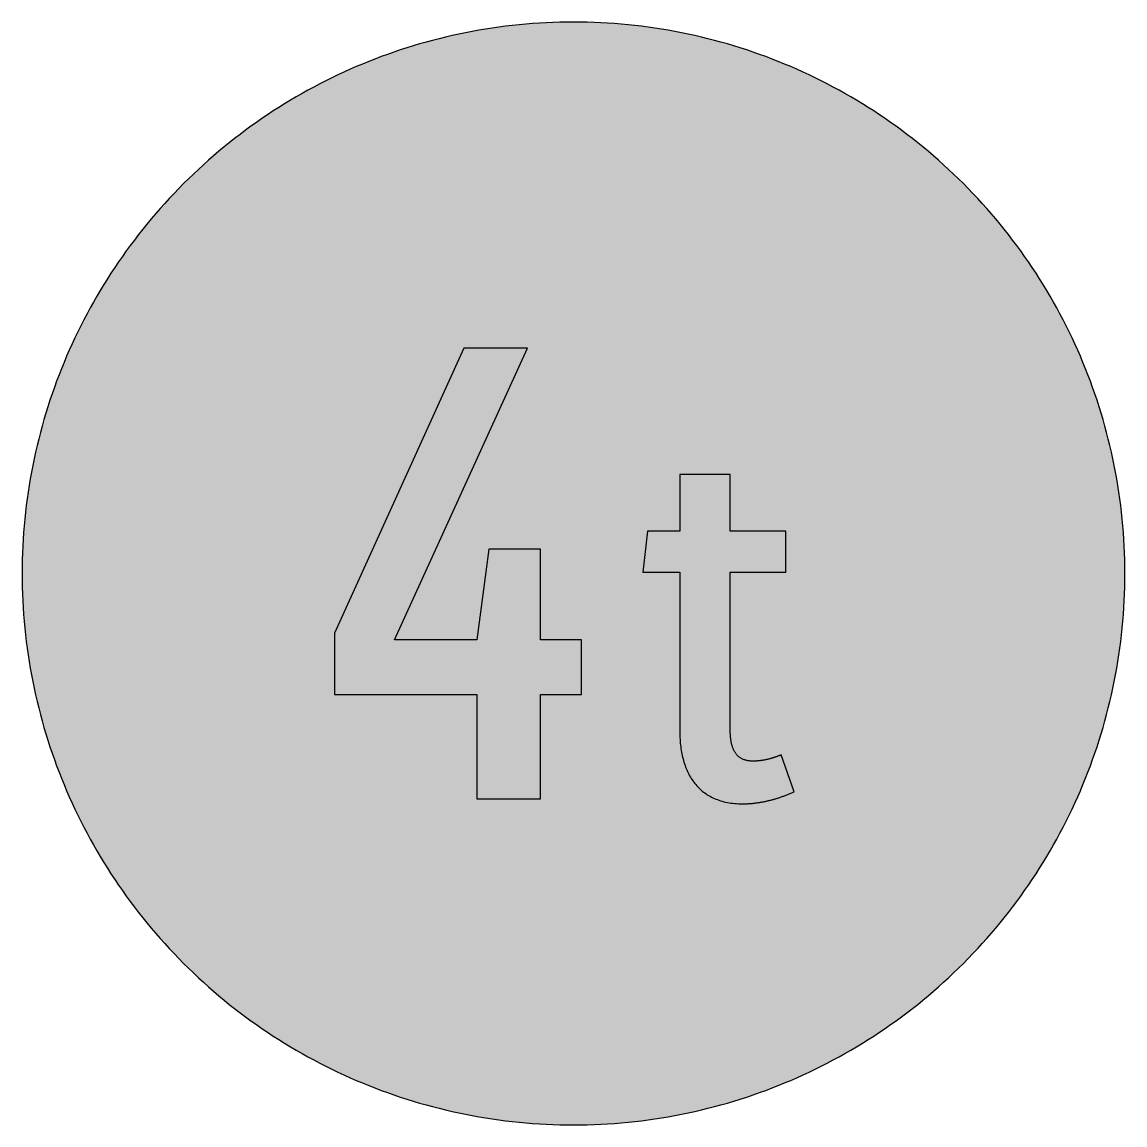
# Model space of a CAD drawing. Header units: millimetres. Extents: x 0 to 212, y 0 to 212.
import ezdxf

# ---------------------------------------------------------------- set-up
doc = ezdxf.new("R2010")
doc.units = ezdxf.units.MM

msp = doc.modelspace()

# ---------------------------------------------------------------- hatches: boundary and pattern name
for color, points in [(254, [(211.7189, 105.8869), (211.709, 107.2007), (211.6861, 108.5139), (211.6455, 109.8245), (211.5871, 111.1326), (211.5134, 112.4407), (211.4245, 113.7437), (211.3204, 115.0468), (211.201, 116.3447), (211.0638, 117.6426), (210.9114, 118.9355), (210.7413, 120.2258), (210.5584, 121.5136), (210.3577, 122.7988), (210.1418, 124.079), (209.9107, 125.3566), (209.6643, 126.6292), (209.4027, 127.8992), (209.1258, 129.1641), (208.8337, 130.4239), (208.5264, 131.6812), (208.2038, 132.936), (207.866, 134.1831), (207.5104, 135.4277), (207.1421, 136.6647), (206.7611, 137.8991), (206.3623, 139.1285), (205.9483, 140.3502), (205.5216, 141.5694), (205.0771, 142.781), (204.6199, 143.9901), (204.1474, 145.1915), (203.6623, 146.3853), (203.1619, 147.574), (202.6463, 148.7576), (202.1154, 149.9362), (201.5693, 151.1046), (201.0105, 152.2705), (200.439, 153.4262), (199.8523, 154.5768), (199.2503, 155.7198), (198.6356, 156.8577), (198.0057, 157.9855), (197.3605, 159.1081), (196.7052, 160.2232), (196.0321, 161.3281), (195.3489, 162.4279), (194.6504, 163.5176), (193.9366, 164.6022), (193.2102, 165.6766), (192.471, 166.7434), (191.7167, 167.8), (190.9521, 168.849), (190.1698, 169.8904), (189.3773, 170.9217), (188.5696, 171.9428), (187.7517, 172.9562), (186.9161, 173.9621), (186.0702, 174.9552), (185.2117, 175.9407), (184.338, 176.9161), (183.454, 177.8838), (182.5549, 178.8389), (181.643, 179.7837), (180.721, 180.7185), (179.7837, 181.643), (178.8389, 182.5549), (177.8838, 183.454), (176.9161, 184.338), (175.9407, 185.2117), (174.9552, 186.0702), (173.9621, 186.9161), (172.9562, 187.7492), (171.9428, 188.5696), (170.9217, 189.3773), (169.8904, 190.1698), (168.849, 190.9496), (167.8, 191.7167), (166.7408, 192.471), (165.6766, 193.2102), (164.6022, 193.9366), (163.5176, 194.6504), (162.4279, 195.3489), (161.3281, 196.0321), (160.2232, 196.7052), (159.1081, 197.3631), (157.9855, 198.0057), (156.8577, 198.6356), (155.7198, 199.2503), (154.5768, 199.8523), (153.4262, 200.439), (152.2705, 201.0131), (151.1046, 201.5719), (149.9362, 202.1154), (148.7576, 202.6463), (147.574, 203.1619), (146.3853, 203.6623), (145.1889, 204.15), (143.9875, 204.6199), (142.781, 205.0796), (141.5694, 205.5216), (140.3502, 205.9483), (139.1285, 206.3623), (137.8991, 206.7611), (136.6647, 207.1446), (135.4252, 207.5129), (134.1831, 207.866), (132.9334, 208.2038), (131.6812, 208.5264), (130.4239, 208.8337), (129.1641, 209.1284), (127.8966, 209.4052), (126.6292, 209.6668), (125.3541, 209.9132), (124.0765, 210.1444), (122.7963, 210.3603), (121.5136, 210.5584), (120.2258, 210.7438), (118.9355, 210.9114), (117.6401, 211.0638), (116.3447, 211.201), (115.0468, 211.3229), (113.7437, 211.4271), (112.4382, 211.516), (111.1326, 211.5896), (109.8245, 211.6455), (108.5113, 211.6861), (107.1982, 211.7115), (105.885, 211.7192), (104.5693, 211.7115), (103.2561, 211.6861), (101.9454, 211.6455), (100.6373, 211.5896), (99.3292, 211.516), (98.0262, 211.4271), (96.7232, 211.3229), (95.4253, 211.201), (94.1273, 211.0638), (92.8345, 210.9114), (91.5441, 210.7438), (90.2564, 210.5584), (88.9711, 210.3603), (87.691, 210.1444), (86.4133, 209.9132), (85.1408, 209.6668), (83.8708, 209.4052), (82.6059, 209.1284), (81.346, 208.8337), (80.0887, 208.5264), (78.834, 208.2038), (77.5868, 207.866), (76.3422, 207.5129), (75.1053, 207.1446), (73.8708, 206.7611), (72.6415, 206.3623), (71.4197, 205.9483), (70.2005, 205.5216), (68.9889, 205.0796), (67.7799, 204.6199), (66.5785, 204.15), (65.3847, 203.6623), (64.196, 203.1619), (63.0123, 202.6463), (61.8338, 202.1154), (60.6628, 201.5719), (59.4995, 201.0131), (58.3438, 200.439), (57.1932, 199.8523), (56.0502, 199.2503), (54.9123, 198.6356), (53.7845, 198.0057), (52.6618, 197.3631), (51.5468, 196.7052), (50.4419, 196.0321), (49.342, 195.3489), (48.2524, 194.6504), (47.1678, 193.9366), (46.0934, 193.2102), (45.0266, 192.471), (43.9699, 191.7167), (42.9209, 190.9496), (41.8795, 190.1698), (40.8483, 189.3773), (39.8272, 188.5696), (38.8137, 187.7492), (37.8079, 186.9161), (36.8148, 186.0702), (35.8292, 185.2117), (34.8539, 184.338), (33.8861, 183.454), (32.9311, 182.5549), (31.9862, 181.643), (31.049, 180.7185), (30.1269, 179.7837), (29.2151, 178.8389), (28.3159, 177.8838), (27.432, 176.9161), (26.5582, 175.9407), (25.6997, 174.9552), (24.8539, 173.9621), (24.0208, 172.9562), (23.2004, 171.9428), (22.3926, 170.9217), (21.6002, 169.8904), (20.8204, 168.849), (20.0533, 167.8), (19.2989, 166.7434), (18.5598, 165.6766), (17.8333, 164.6022), (17.1196, 163.5176), (16.4211, 162.4279), (15.7378, 161.3281), (15.0647, 160.2232), (14.4069, 159.1081), (13.7643, 157.9855), (13.1343, 156.8577), (12.5197, 155.7198), (11.9177, 154.5768), (11.3309, 153.4262), (10.7569, 152.2705), (10.1981, 151.1046), (9.6545, 149.9362), (9.1237, 148.7576), (8.6081, 147.574), (8.1077, 146.3853), (7.62, 145.1915), (7.1501, 143.9901), (6.6904, 142.781), (6.2484, 141.5694), (5.8217, 140.3502), (5.4077, 139.1285), (5.0089, 137.8991), (4.6253, 136.6647), (4.257, 135.4277), (3.904, 134.1831), (3.5662, 132.936), (3.2436, 131.6812), (2.9362, 130.4239), (2.6416, 129.1641), (2.3647, 127.8992), (2.1031, 126.6292), (1.8567, 125.3566), (1.6256, 124.079), (1.4097, 122.7988), (1.2116, 121.5136), (1.0262, 120.2258), (0.8585, 118.9355), (0.7061, 117.6426), (0.569, 116.3447), (0.447, 115.0468), (0.3429, 113.7437), (0.254, 112.4407), (0.1803, 111.1326), (0.1245, 109.8245), (0.0838, 108.5139), (0.0584, 107.2007), (0.0508, 105.885), (0.0584, 104.5718), (0.0838, 103.2586), (0.1245, 101.9454), (0.1803, 100.6373), (0.254, 99.3318), (0.3429, 98.0262), (0.447, 96.7232), (0.569, 95.4253), (0.7061, 94.1299), (0.8585, 92.8345), (1.0262, 91.5441), (1.2116, 90.2564), (1.4097, 88.9737), (1.6256, 87.6935), (1.8567, 86.4159), (2.1031, 85.1408), (2.3647, 83.8733), (2.6416, 82.6059), (2.9362, 81.346), (3.2436, 80.0887), (3.5662, 78.8365), (3.904, 77.5868), (4.257, 76.3448), (4.6253, 75.1053), (5.0089, 73.8708), (5.4077, 72.6415), (5.8217, 71.4197), (6.2484, 70.2005), (6.6904, 68.9889), (7.1501, 67.7824), (7.62, 66.581), (8.1077, 65.3847), (8.6081, 64.196), (9.1237, 63.0123), (9.6545, 61.8338), (10.1981, 60.6654), (10.7569, 59.4995), (11.3309, 58.3438), (11.9177, 57.1932), (12.5197, 56.0502), (13.1343, 54.9123), (13.7643, 53.7845), (14.4069, 52.6618), (15.0647, 51.5468), (15.7378, 50.4419), (16.4211, 49.342), (17.1196, 48.2524), (17.8333, 47.1678), (18.5598, 46.0934), (19.2989, 45.0291), (20.0533, 43.9699), (20.8204, 42.9209), (21.6002, 41.8795), (22.3926, 40.8483), (23.2004, 39.8272), (24.0208, 38.8137), (24.8539, 37.8079), (25.6997, 36.8148), (26.5582, 35.8292), (27.432, 34.8539), (28.3159, 33.8861), (29.2151, 32.9311), (30.1269, 31.9862), (31.049, 31.049), (31.9862, 30.1269), (32.9311, 29.2151), (33.8861, 28.3159), (34.8539, 27.432), (35.8292, 26.5582), (36.8148, 25.6997), (37.8079, 24.8539), (38.8137, 24.0182), (39.8272, 23.2004), (40.8483, 22.3926), (41.8795, 21.6002), (42.9209, 20.8178), (43.9699, 20.0533), (45.0266, 19.2989), (46.0934, 18.5598), (47.1678, 17.8333), (48.2524, 17.1196), (49.342, 16.4211), (50.4419, 15.7378), (51.5468, 15.0647), (52.6618, 14.4094), (53.7845, 13.7643), (54.9123, 13.1343), (56.0502, 12.5197), (57.1932, 11.9177), (58.3438, 11.3309), (59.4995, 10.7594), (60.6628, 10.2006), (61.8338, 9.6545), (63.0123, 9.1237), (64.196, 8.6081), (65.3847, 8.1077), (66.5785, 7.6225), (67.7799, 7.1501), (68.9889, 6.6929), (70.2005, 6.2484), (71.4197, 5.8217), (72.6415, 5.4077), (73.8708, 5.0089), (75.1053, 4.6279), (76.3422, 4.2596), (77.5868, 3.904), (78.834, 3.5662), (80.0887, 3.2436), (81.346, 2.9362), (82.6059, 2.6441), (83.8708, 2.3673), (85.1408, 2.1057), (86.4133, 1.8593), (87.691, 1.6281), (88.9711, 1.4122), (90.2564, 1.2116), (91.5441, 1.0287), (92.8345, 0.8585), (94.1273, 0.7061), (95.4253, 0.569), (96.7232, 0.4496), (98.0262, 0.3454), (99.3292, 0.2565), (100.6373, 0.1829), (101.9454, 0.1245), (103.2561, 0.0838), (104.5693, 0.061), (105.885, 0.0533), (107.1982, 0.061), (108.5113, 0.0838), (109.8245, 0.1245), (111.1326, 0.1829), (112.4382, 0.2565), (113.7437, 0.3454), (115.0468, 0.4496), (116.3447, 0.569), (117.6401, 0.7061), (118.9355, 0.8585), (120.2258, 1.0287), (121.5136, 1.2116), (122.7963, 1.4122), (124.0765, 1.6281), (125.3541, 1.8593), (126.6292, 2.1057), (127.8966, 2.3673), (129.1641, 2.6441), (130.4239, 2.9362), (131.6812, 3.2436), (132.9334, 3.5662), (134.1831, 3.904), (135.4252, 4.2596), (136.6647, 4.6279), (137.8991, 5.0089), (139.1285, 5.4077), (140.3502, 5.8217), (141.5694, 6.2484), (142.781, 6.6929), (143.9875, 7.1501), (145.1889, 7.6225), (146.3853, 8.1077), (147.574, 8.6081), (148.7576, 9.1237), (149.9362, 9.6545), (151.1046, 10.2006), (152.2705, 10.7594), (153.4262, 11.3309), (154.5768, 11.9177), (155.7198, 12.5197), (156.8577, 13.1343), (157.9855, 13.7643), (159.1081, 14.4094), (160.2232, 15.0647), (161.3281, 15.7378), (162.4279, 16.4211), (163.5176, 17.1196), (164.6022, 17.8333), (165.6766, 18.5598), (166.7408, 19.2989), (167.8, 20.0533), (168.849, 20.8178), (169.8904, 21.6002), (170.9217, 22.3926), (171.9428, 23.2004), (172.9562, 24.0182), (173.9621, 24.8539), (174.9552, 25.6997), (175.9407, 26.5582), (176.9161, 27.432), (177.8838, 28.3159), (178.8389, 29.2151), (179.7837, 30.1269), (180.721, 31.049), (181.643, 31.9862), (182.5549, 32.9311), (183.454, 33.8861), (184.338, 34.8539), (185.2117, 35.8292), (186.0702, 36.8148), (186.9161, 37.8079), (187.7517, 38.8137), (188.5696, 39.8272), (189.3773, 40.8483), (190.1698, 41.8795), (190.9521, 42.9209), (191.7167, 43.9699), (192.471, 45.0291), (193.2102, 46.0934), (193.9366, 47.1678), (194.6504, 48.2524), (195.3489, 49.342), (196.0321, 50.4419), (196.7052, 51.5468), (197.3605, 52.6618), (198.0057, 53.7845), (198.6356, 54.9123), (199.2503, 56.0502), (199.8523, 57.1932), (200.439, 58.3438), (201.0105, 59.4995), (201.5693, 60.6654), (202.1154, 61.8338), (202.6463, 63.0123), (203.1619, 64.196), (203.6623, 65.3847), (204.1474, 66.581), (204.6199, 67.7824), (205.0771, 68.9889), (205.5216, 70.2005), (205.9483, 71.4197), (206.3623, 72.6415), (206.7611, 73.8708), (207.1421, 75.1053), (207.5104, 76.3448), (207.866, 77.5868), (208.2038, 78.8365), (208.5264, 80.0887), (208.8337, 81.346), (209.1258, 82.6059), (209.4027, 83.8733), (209.6643, 85.1408), (209.9107, 86.4159), (210.1418, 87.6935), (210.3577, 88.9737), (210.5584, 90.2564), (210.7413, 91.5441), (210.9114, 92.8345), (211.0638, 94.1299), (211.201, 95.4253), (211.3204, 96.7232), (211.4245, 98.0262), (211.5134, 99.3318), (211.5871, 100.6373), (211.6455, 101.9454), (211.6861, 103.2586), (211.709, 104.5718), (211.7166, 105.885)]), (59, [(107.4388, 82.6738), (107.4388, 93.169), (99.5355, 93.169), (99.5355, 110.5775), (89.6578, 110.5775), (87.3125, 93.169), (71.5077, 93.169), (97.0661, 149.1022), (84.8431, 149.1022), (60.0244, 94.4037), (60.0244, 82.6738), (87.3125, 82.6738), (87.3125, 62.6717), (99.5355, 62.6717), (99.5355, 82.6738)]), (59, [(126.2916, 75.5121), (126.2939, 75.1383), (126.3015, 74.7674), (126.3142, 74.3991), (126.3345, 74.0359), (126.3574, 73.6778), (126.3879, 73.3196), (126.4234, 72.9691), (126.4641, 72.6186), (126.5098, 72.2757), (126.5631, 71.9328), (126.619, 71.5975), (126.6825, 71.2648), (126.7511, 70.9346), (126.8273, 70.6095), (126.906, 70.2894), (126.9924, 69.9745), (127.0838, 69.6646), (127.1829, 69.3572), (127.2845, 69.055), (127.3937, 68.7578), (127.508, 68.4657), (127.6299, 68.1787), (127.7569, 67.8967), (127.889, 67.6199), (128.0287, 67.3481), (128.1735, 67.0814), (128.3233, 66.8198), (128.4808, 66.5632), (128.6434, 66.3143), (128.811, 66.0679), (128.9863, 65.8292), (129.1666, 65.5955), (129.3546, 65.3694), (129.5476, 65.1485), (129.7457, 64.9326), (129.9515, 64.7217), (130.1648, 64.5185), (130.3833, 64.323), (130.6068, 64.1325), (130.8379, 63.947), (131.0742, 63.7718), (131.318, 63.5991), (131.5695, 63.4365), (131.826, 63.279), (132.0876, 63.1266), (132.3569, 62.9844), (132.6337, 62.8472), (132.9157, 62.7177), (133.2052, 62.5958), (133.4999, 62.4815), (133.8021, 62.3722), (134.1095, 62.2732), (134.427, 62.1792), (134.747, 62.0954), (135.0772, 62.0166), (135.4125, 61.9481), (135.7528, 61.8871), (136.1034, 61.8338), (136.459, 61.788), (136.8222, 61.7499), (137.1905, 61.7195), (137.5664, 61.6991), (137.9499, 61.6864), (138.3411, 61.6814), (138.496, 61.6839), (138.6535, 61.6839), (138.811, 61.689), (138.9685, 61.6915), (139.126, 61.6991), (139.2834, 61.7042), (139.4384, 61.7144), (139.5959, 61.722), (139.7508, 61.7347), (139.9083, 61.7449), (140.0632, 61.7601), (140.2207, 61.7728), (140.3756, 61.788), (140.5306, 61.8058), (140.6881, 61.8236), (140.843, 61.8439), (140.9979, 61.8642), (141.1529, 61.8846), (141.3078, 61.9074), (141.4628, 61.9303), (141.6177, 61.9557), (141.7726, 61.9811), (141.9276, 62.009), (142.0825, 62.037), (142.2375, 62.0649), (142.3924, 62.0954), (142.5448, 62.1284), (142.6997, 62.1589), (142.8547, 62.1919), (143.0096, 62.2275), (143.162, 62.263), (143.317, 62.2986), (143.4694, 62.3367), (143.6243, 62.3748), (143.7792, 62.4154), (143.9316, 62.4561), (144.0866, 62.4967), (144.239, 62.5399), (144.3914, 62.5831), (144.5463, 62.6288), (144.6987, 62.672), (144.8537, 62.7202), (145.0061, 62.7659), (145.1585, 62.8142), (145.3134, 62.8625), (145.4658, 62.9133), (145.6182, 62.9641), (145.7706, 63.0149), (145.9255, 63.0682), (146.0779, 63.1215), (146.2303, 63.1749), (146.3827, 63.2308), (146.5377, 63.2866), (146.6901, 63.3425), (146.8425, 63.4009), (146.9949, 63.4594), (147.1473, 63.5178), (147.2997, 63.5787), (147.4546, 63.6397), (147.607, 63.7007), (147.7594, 63.7642), (147.9118, 63.8251), (148.0642, 63.8912), (148.2166, 63.9547), (145.7494, 71.0664), (145.6411, 71.0235), (145.5369, 70.9828), (145.4328, 70.9447), (145.3312, 70.9041), (145.2296, 70.8685), (145.1305, 70.8304), (145.0289, 70.7949), (144.9324, 70.7593), (144.8333, 70.7238), (144.7368, 70.6907), (144.6428, 70.6577), (144.5463, 70.6247), (144.4549, 70.5942), (144.3609, 70.5637), (144.2695, 70.5333), (144.178, 70.5053), (144.0866, 70.4774), (143.9977, 70.4494), (143.9088, 70.4215), (143.8199, 70.3961), (143.7335, 70.3707), (143.6472, 70.3478), (143.5608, 70.3224), (143.4744, 70.2996), (143.3906, 70.2767), (143.3043, 70.2564), (143.2204, 70.2335), (143.1392, 70.2132), (143.0553, 70.1954), (142.9741, 70.1751), (142.8928, 70.1573), (142.8115, 70.1396), (142.7302, 70.1218), (142.6489, 70.1065), (142.5702, 70.0913), (142.4889, 70.0761), (142.4102, 70.0608), (142.3314, 70.0456), (142.2527, 70.0329), (142.174, 70.0202), (142.0952, 70.0075), (142.019, 69.9973), (141.9403, 69.9872), (141.8641, 69.977), (141.7853, 69.9668), (141.7091, 69.9567), (141.6304, 69.9491), (141.5542, 69.9414), (141.478, 69.9338), (141.3993, 69.9262), (141.3231, 69.9186), (141.2469, 69.9135), (141.1707, 69.9084), (141.0919, 69.9033), (141.0157, 69.8983), (140.9395, 69.8957), (140.8608, 69.8906), (140.7846, 69.8881), (140.7058, 69.8856), (140.6296, 69.883), (140.5509, 69.883), (140.4722, 69.8805), (140.396, 69.8805), (140.3172, 69.8805), (140.1699, 69.8805), (140.0251, 69.8856), (139.8854, 69.8932), (139.7457, 69.9059), (139.6111, 69.9186), (139.479, 69.9364), (139.3495, 69.9567), (139.2225, 69.9821), (139.098, 70.0075), (138.9761, 70.038), (138.8567, 70.071), (138.7399, 70.1065), (138.6281, 70.1446), (138.5164, 70.1878), (138.4097, 70.231), (138.303, 70.2793), (138.2014, 70.3301), (138.0998, 70.3859), (138.0033, 70.4418), (137.9068, 70.5028), (137.8153, 70.5637), (137.7239, 70.6298), (137.6375, 70.6984), (137.5512, 70.772), (137.4699, 70.8457), (137.3886, 70.9219), (137.3099, 71.0032), (137.2362, 71.087), (137.1625, 71.1733), (137.0914, 71.2622), (137.0228, 71.3537), (136.9568, 71.4477), (136.8933, 71.5467), (136.8323, 71.6458), (136.7739, 71.7499), (136.7155, 71.8541), (136.6622, 71.9633), (136.6088, 72.075), (136.5606, 72.1893), (136.5123, 72.3062), (136.4666, 72.4256), (136.4209, 72.5475), (136.3802, 72.6745), (136.3421, 72.8015), (136.304, 72.931), (136.2685, 73.0656), (136.2354, 73.2003), (136.205, 73.34), (136.1745, 73.4797), (136.1491, 73.6244), (136.1237, 73.7692), (136.1008, 73.9191), (136.078, 74.0715), (136.0602, 74.2239), (136.0424, 74.3814), (136.0272, 74.5414), (136.0145, 74.7039), (136.0018, 74.8665), (135.9916, 75.0341), (135.984, 75.2043), (135.9789, 75.3745), (135.9738, 75.5498), (135.9713, 75.7276), (135.9687, 75.9054), (135.9711, 106.1335), (146.6398, 106.1335), (146.6398, 114.0351), (135.9711, 114.0351), (135.9711, 124.901), (126.2916, 124.901), (126.2916, 114.0351), (120.0686, 114.0351), (119.1796, 106.1335), (126.2916, 106.1335)])]:
    msp.add_hatch(color=color).paths.add_polyline_path(points)

# ---------------------------------------------------------------- linework, layer by layer
at = {"color": 254}
msp.add_lwpolyline([(211.7189, 105.8869), (211.709, 107.2007), (211.6861, 108.5139), (211.6455, 109.8245), (211.5871, 111.1326), (211.5134, 112.4407), (211.4245, 113.7437), (211.3204, 115.0468), (211.201, 116.3447), (211.0638, 117.6426), (210.9114, 118.9355), (210.7413, 120.2258), (210.5584, 121.5136), (210.3577, 122.7988), (210.1418, 124.079), (209.9107, 125.3566), (209.6643, 126.6292), (209.4027, 127.8992), (209.1258, 129.1641), (208.8337, 130.4239), (208.5264, 131.6812), (208.2038, 132.936), (207.866, 134.1831), (207.5104, 135.4277), (207.1421, 136.6647), (206.7611, 137.8991), (206.3623, 139.1285), (205.9483, 140.3502), (205.5216, 141.5694), (205.0771, 142.781), (204.6199, 143.9901), (204.1474, 145.1915), (203.6623, 146.3853), (203.1619, 147.574), (202.6463, 148.7576), (202.1154, 149.9362), (201.5693, 151.1046), (201.0105, 152.2705), (200.439, 153.4262), (199.8523, 154.5768), (199.2503, 155.7198), (198.6356, 156.8577), (198.0057, 157.9855), (197.3605, 159.1081), (196.7052, 160.2232), (196.0321, 161.3281), (195.3489, 162.4279), (194.6504, 163.5176), (193.9366, 164.6022), (193.2102, 165.6766), (192.471, 166.7434), (191.7167, 167.8), (190.9521, 168.849), (190.1698, 169.8904), (189.3773, 170.9217), (188.5696, 171.9428), (187.7517, 172.9562), (186.9161, 173.9621), (186.0702, 174.9552), (185.2117, 175.9407), (184.338, 176.9161), (183.454, 177.8838), (182.5549, 178.8389), (181.643, 179.7837), (180.721, 180.7185), (179.7837, 181.643), (178.8389, 182.5549), (177.8838, 183.454), (176.9161, 184.338), (175.9407, 185.2117), (174.9552, 186.0702), (173.9621, 186.9161), (172.9562, 187.7492), (171.9428, 188.5696), (170.9217, 189.3773), (169.8904, 190.1698), (168.849, 190.9496), (167.8, 191.7167), (166.7408, 192.471), (165.6766, 193.2102), (164.6022, 193.9366), (163.5176, 194.6504), (162.4279, 195.3489), (161.3281, 196.0321), (160.2232, 196.7052), (159.1081, 197.3631), (157.9855, 198.0057), (156.8577, 198.6356), (155.7198, 199.2503), (154.5768, 199.8523), (153.4262, 200.439), (152.2705, 201.0131), (151.1046, 201.5719), (149.9362, 202.1154), (148.7576, 202.6463), (147.574, 203.1619), (146.3853, 203.6623), (145.1889, 204.15), (143.9875, 204.6199), (142.781, 205.0796), (141.5694, 205.5216), (140.3502, 205.9483), (139.1285, 206.3623), (137.8991, 206.7611), (136.6647, 207.1446), (135.4252, 207.5129), (134.1831, 207.866), (132.9334, 208.2038), (131.6812, 208.5264), (130.4239, 208.8337), (129.1641, 209.1284), (127.8966, 209.4052), (126.6292, 209.6668), (125.3541, 209.9132), (124.0765, 210.1444), (122.7963, 210.3603), (121.5136, 210.5584), (120.2258, 210.7438), (118.9355, 210.9114), (117.6401, 211.0638), (116.3447, 211.201), (115.0468, 211.3229), (113.7437, 211.4271), (112.4382, 211.516), (111.1326, 211.5896), (109.8245, 211.6455), (108.5113, 211.6861), (107.1982, 211.7115), (105.885, 211.7192), (104.5693, 211.7115), (103.2561, 211.6861), (101.9454, 211.6455), (100.6373, 211.5896), (99.3292, 211.516), (98.0262, 211.4271), (96.7232, 211.3229), (95.4253, 211.201), (94.1273, 211.0638), (92.8345, 210.9114), (91.5441, 210.7438), (90.2564, 210.5584), (88.9711, 210.3603), (87.691, 210.1444), (86.4133, 209.9132), (85.1408, 209.6668), (83.8708, 209.4052), (82.6059, 209.1284), (81.346, 208.8337), (80.0887, 208.5264), (78.834, 208.2038), (77.5868, 207.866), (76.3422, 207.5129), (75.1053, 207.1446), (73.8708, 206.7611), (72.6415, 206.3623), (71.4197, 205.9483), (70.2005, 205.5216), (68.9889, 205.0796), (67.7799, 204.6199), (66.5785, 204.15), (65.3847, 203.6623), (64.196, 203.1619), (63.0123, 202.6463), (61.8338, 202.1154), (60.6628, 201.5719), (59.4995, 201.0131), (58.3438, 200.439), (57.1932, 199.8523), (56.0502, 199.2503), (54.9123, 198.6356), (53.7845, 198.0057), (52.6618, 197.3631), (51.5468, 196.7052), (50.4419, 196.0321), (49.342, 195.3489), (48.2524, 194.6504), (47.1678, 193.9366), (46.0934, 193.2102), (45.0266, 192.471), (43.9699, 191.7167), (42.9209, 190.9496), (41.8795, 190.1698), (40.8483, 189.3773), (39.8272, 188.5696), (38.8137, 187.7492), (37.8079, 186.9161), (36.8148, 186.0702), (35.8292, 185.2117), (34.8539, 184.338), (33.8861, 183.454), (32.9311, 182.5549), (31.9862, 181.643), (31.049, 180.7185), (30.1269, 179.7837), (29.2151, 178.8389), (28.3159, 177.8838), (27.432, 176.9161), (26.5582, 175.9407), (25.6997, 174.9552), (24.8539, 173.9621), (24.0208, 172.9562), (23.2004, 171.9428), (22.3926, 170.9217), (21.6002, 169.8904), (20.8204, 168.849), (20.0533, 167.8), (19.2989, 166.7434), (18.5598, 165.6766), (17.8333, 164.6022), (17.1196, 163.5176), (16.4211, 162.4279), (15.7378, 161.3281), (15.0647, 160.2232), (14.4069, 159.1081), (13.7643, 157.9855), (13.1343, 156.8577), (12.5197, 155.7198), (11.9177, 154.5768), (11.3309, 153.4262), (10.7569, 152.2705), (10.1981, 151.1046), (9.6545, 149.9362), (9.1237, 148.7576), (8.6081, 147.574), (8.1077, 146.3853), (7.62, 145.1915), (7.1501, 143.9901), (6.6904, 142.781), (6.2484, 141.5694), (5.8217, 140.3502), (5.4077, 139.1285), (5.0089, 137.8991), (4.6253, 136.6647), (4.257, 135.4277), (3.904, 134.1831), (3.5662, 132.936), (3.2436, 131.6812), (2.9362, 130.4239), (2.6416, 129.1641), (2.3647, 127.8992), (2.1031, 126.6292), (1.8567, 125.3566), (1.6256, 124.079), (1.4097, 122.7988), (1.2116, 121.5136), (1.0262, 120.2258), (0.8585, 118.9355), (0.7061, 117.6426), (0.569, 116.3447), (0.447, 115.0468), (0.3429, 113.7437), (0.254, 112.4407), (0.1803, 111.1326), (0.1245, 109.8245), (0.0838, 108.5139), (0.0584, 107.2007), (0.0508, 105.885), (0.0584, 104.5718), (0.0838, 103.2586), (0.1245, 101.9454), (0.1803, 100.6373), (0.254, 99.3318), (0.3429, 98.0262), (0.447, 96.7232), (0.569, 95.4253), (0.7061, 94.1299), (0.8585, 92.8345), (1.0262, 91.5441), (1.2116, 90.2564), (1.4097, 88.9737), (1.6256, 87.6935), (1.8567, 86.4159), (2.1031, 85.1408), (2.3647, 83.8733), (2.6416, 82.6059), (2.9362, 81.346), (3.2436, 80.0887), (3.5662, 78.8365), (3.904, 77.5868), (4.257, 76.3448), (4.6253, 75.1053), (5.0089, 73.8708), (5.4077, 72.6415), (5.8217, 71.4197), (6.2484, 70.2005), (6.6904, 68.9889), (7.1501, 67.7824), (7.62, 66.581), (8.1077, 65.3847), (8.6081, 64.196), (9.1237, 63.0123), (9.6545, 61.8338), (10.1981, 60.6654), (10.7569, 59.4995), (11.3309, 58.3438), (11.9177, 57.1932), (12.5197, 56.0502), (13.1343, 54.9123), (13.7643, 53.7845), (14.4069, 52.6618), (15.0647, 51.5468), (15.7378, 50.4419), (16.4211, 49.342), (17.1196, 48.2524), (17.8333, 47.1678), (18.5598, 46.0934), (19.2989, 45.0291), (20.0533, 43.9699), (20.8204, 42.9209), (21.6002, 41.8795), (22.3926, 40.8483), (23.2004, 39.8272), (24.0208, 38.8137), (24.8539, 37.8079), (25.6997, 36.8148), (26.5582, 35.8292), (27.432, 34.8539), (28.3159, 33.8861), (29.2151, 32.9311), (30.1269, 31.9862), (31.049, 31.049), (31.9862, 30.1269), (32.9311, 29.2151), (33.8861, 28.3159), (34.8539, 27.432), (35.8292, 26.5582), (36.8148, 25.6997), (37.8079, 24.8539), (38.8137, 24.0182), (39.8272, 23.2004), (40.8483, 22.3926), (41.8795, 21.6002), (42.9209, 20.8178), (43.9699, 20.0533), (45.0266, 19.2989), (46.0934, 18.5598), (47.1678, 17.8333), (48.2524, 17.1196), (49.342, 16.4211), (50.4419, 15.7378), (51.5468, 15.0647), (52.6618, 14.4094), (53.7845, 13.7643), (54.9123, 13.1343), (56.0502, 12.5197), (57.1932, 11.9177), (58.3438, 11.3309), (59.4995, 10.7594), (60.6628, 10.2006), (61.8338, 9.6545), (63.0123, 9.1237), (64.196, 8.6081), (65.3847, 8.1077), (66.5785, 7.6225), (67.7799, 7.1501), (68.9889, 6.6929), (70.2005, 6.2484), (71.4197, 5.8217), (72.6415, 5.4077), (73.8708, 5.0089), (75.1053, 4.6279), (76.3422, 4.2596), (77.5868, 3.904), (78.834, 3.5662), (80.0887, 3.2436), (81.346, 2.9362), (82.6059, 2.6441), (83.8708, 2.3673), (85.1408, 2.1057), (86.4133, 1.8593), (87.691, 1.6281), (88.9711, 1.4122), (90.2564, 1.2116), (91.5441, 1.0287), (92.8345, 0.8585), (94.1273, 0.7061), (95.4253, 0.569), (96.7232, 0.4496), (98.0262, 0.3454), (99.3292, 0.2565), (100.6373, 0.1829), (101.9454, 0.1245), (103.2561, 0.0838), (104.5693, 0.061), (105.885, 0.0533), (107.1982, 0.061), (108.5113, 0.0838), (109.8245, 0.1245), (111.1326, 0.1829), (112.4382, 0.2565), (113.7437, 0.3454), (115.0468, 0.4496), (116.3447, 0.569), (117.6401, 0.7061), (118.9355, 0.8585), (120.2258, 1.0287), (121.5136, 1.2116), (122.7963, 1.4122), (124.0765, 1.6281), (125.3541, 1.8593), (126.6292, 2.1057), (127.8966, 2.3673), (129.1641, 2.6441), (130.4239, 2.9362), (131.6812, 3.2436), (132.9334, 3.5662), (134.1831, 3.904), (135.4252, 4.2596), (136.6647, 4.6279), (137.8991, 5.0089), (139.1285, 5.4077), (140.3502, 5.8217), (141.5694, 6.2484), (142.781, 6.6929), (143.9875, 7.1501), (145.1889, 7.6225), (146.3853, 8.1077), (147.574, 8.6081), (148.7576, 9.1237), (149.9362, 9.6545), (151.1046, 10.2006), (152.2705, 10.7594), (153.4262, 11.3309), (154.5768, 11.9177), (155.7198, 12.5197), (156.8577, 13.1343), (157.9855, 13.7643), (159.1081, 14.4094), (160.2232, 15.0647), (161.3281, 15.7378), (162.4279, 16.4211), (163.5176, 17.1196), (164.6022, 17.8333), (165.6766, 18.5598), (166.7408, 19.2989), (167.8, 20.0533), (168.849, 20.8178), (169.8904, 21.6002), (170.9217, 22.3926), (171.9428, 23.2004), (172.9562, 24.0182), (173.9621, 24.8539), (174.9552, 25.6997), (175.9407, 26.5582), (176.9161, 27.432), (177.8838, 28.3159), (178.8389, 29.2151), (179.7837, 30.1269), (180.721, 31.049), (181.643, 31.9862), (182.5549, 32.9311), (183.454, 33.8861), (184.338, 34.8539), (185.2117, 35.8292), (186.0702, 36.8148), (186.9161, 37.8079), (187.7517, 38.8137), (188.5696, 39.8272), (189.3773, 40.8483), (190.1698, 41.8795), (190.9521, 42.9209), (191.7167, 43.9699), (192.471, 45.0291), (193.2102, 46.0934), (193.9366, 47.1678), (194.6504, 48.2524), (195.3489, 49.342), (196.0321, 50.4419), (196.7052, 51.5468), (197.3605, 52.6618), (198.0057, 53.7845), (198.6356, 54.9123), (199.2503, 56.0502), (199.8523, 57.1932), (200.439, 58.3438), (201.0105, 59.4995), (201.5693, 60.6654), (202.1154, 61.8338), (202.6463, 63.0123), (203.1619, 64.196), (203.6623, 65.3847), (204.1474, 66.581), (204.6199, 67.7824), (205.0771, 68.9889), (205.5216, 70.2005), (205.9483, 71.4197), (206.3623, 72.6415), (206.7611, 73.8708), (207.1421, 75.1053), (207.5104, 76.3448), (207.866, 77.5868), (208.2038, 78.8365), (208.5264, 80.0887), (208.8337, 81.346), (209.1258, 82.6059), (209.4027, 83.8733), (209.6643, 85.1408), (209.9107, 86.4159), (210.1418, 87.6935), (210.3577, 88.9737), (210.5584, 90.2564), (210.7413, 91.5441), (210.9114, 92.8345), (211.0638, 94.1299), (211.201, 95.4253), (211.3204, 96.7232), (211.4245, 98.0262), (211.5134, 99.3318), (211.5871, 100.6373), (211.6455, 101.9454), (211.6861, 103.2586), (211.709, 104.5718), (211.7166, 105.885), (211.7189, 105.8869)], dxfattribs=at)
at = {"color": 59}
for points in [[(107.4388, 82.6738), (107.4388, 93.169), (99.5355, 93.169), (99.5355, 110.5775), (89.6578, 110.5775), (87.3125, 93.169), (71.5077, 93.169), (97.0661, 149.1022), (84.8431, 149.1022), (60.0244, 94.4037), (60.0244, 82.6738), (87.3125, 82.6738), (87.3125, 62.6717), (99.5355, 62.6717), (99.5355, 82.6738), (107.4388, 82.6738)], [(126.2916, 75.5121), (126.2939, 75.1383), (126.3015, 74.7674), (126.3142, 74.3991), (126.3345, 74.0359), (126.3574, 73.6778), (126.3879, 73.3196), (126.4234, 72.9691), (126.4641, 72.6186), (126.5098, 72.2757), (126.5631, 71.9328), (126.619, 71.5975), (126.6825, 71.2648), (126.7511, 70.9346), (126.8273, 70.6095), (126.906, 70.2894), (126.9924, 69.9745), (127.0838, 69.6646), (127.1829, 69.3572), (127.2845, 69.055), (127.3937, 68.7578), (127.508, 68.4657), (127.6299, 68.1787), (127.7569, 67.8967), (127.889, 67.6199), (128.0287, 67.3481), (128.1735, 67.0814), (128.3233, 66.8198), (128.4808, 66.5632), (128.6434, 66.3143), (128.811, 66.0679), (128.9863, 65.8292), (129.1666, 65.5955), (129.3546, 65.3694), (129.5476, 65.1485), (129.7457, 64.9326), (129.9515, 64.7217), (130.1648, 64.5185), (130.3833, 64.323), (130.6068, 64.1325), (130.8379, 63.947), (131.0742, 63.7718), (131.318, 63.5991), (131.5695, 63.4365), (131.826, 63.279), (132.0876, 63.1266), (132.3569, 62.9844), (132.6337, 62.8472), (132.9157, 62.7177), (133.2052, 62.5958), (133.4999, 62.4815), (133.8021, 62.3722), (134.1095, 62.2732), (134.427, 62.1792), (134.747, 62.0954), (135.0772, 62.0166), (135.4125, 61.9481), (135.7528, 61.8871), (136.1034, 61.8338), (136.459, 61.788), (136.8222, 61.7499), (137.1905, 61.7195), (137.5664, 61.6991), (137.9499, 61.6864), (138.3411, 61.6814), (138.496, 61.6839), (138.6535, 61.6839), (138.811, 61.689), (138.9685, 61.6915), (139.126, 61.6991), (139.2834, 61.7042), (139.4384, 61.7144), (139.5959, 61.722), (139.7508, 61.7347), (139.9083, 61.7449), (140.0632, 61.7601), (140.2207, 61.7728), (140.3756, 61.788), (140.5306, 61.8058), (140.6881, 61.8236), (140.843, 61.8439), (140.9979, 61.8642), (141.1529, 61.8846), (141.3078, 61.9074), (141.4628, 61.9303), (141.6177, 61.9557), (141.7726, 61.9811), (141.9276, 62.009), (142.0825, 62.037), (142.2375, 62.0649), (142.3924, 62.0954), (142.5448, 62.1284), (142.6997, 62.1589), (142.8547, 62.1919), (143.0096, 62.2275), (143.162, 62.263), (143.317, 62.2986), (143.4694, 62.3367), (143.6243, 62.3748), (143.7792, 62.4154), (143.9316, 62.4561), (144.0866, 62.4967), (144.239, 62.5399), (144.3914, 62.5831), (144.5463, 62.6288), (144.6987, 62.672), (144.8537, 62.7202), (145.0061, 62.7659), (145.1585, 62.8142), (145.3134, 62.8625), (145.4658, 62.9133), (145.6182, 62.9641), (145.7706, 63.0149), (145.9255, 63.0682), (146.0779, 63.1215), (146.2303, 63.1749), (146.3827, 63.2308), (146.5377, 63.2866), (146.6901, 63.3425), (146.8425, 63.4009), (146.9949, 63.4594), (147.1473, 63.5178), (147.2997, 63.5787), (147.4546, 63.6397), (147.607, 63.7007), (147.7594, 63.7642), (147.9118, 63.8251), (148.0642, 63.8912), (148.2166, 63.9547), (145.7494, 71.0664), (145.6411, 71.0235), (145.5369, 70.9828), (145.4328, 70.9447), (145.3312, 70.9041), (145.2296, 70.8685), (145.1305, 70.8304), (145.0289, 70.7949), (144.9324, 70.7593), (144.8333, 70.7238), (144.7368, 70.6907), (144.6428, 70.6577), (144.5463, 70.6247), (144.4549, 70.5942), (144.3609, 70.5637), (144.2695, 70.5333), (144.178, 70.5053), (144.0866, 70.4774), (143.9977, 70.4494), (143.9088, 70.4215), (143.8199, 70.3961), (143.7335, 70.3707), (143.6472, 70.3478), (143.5608, 70.3224), (143.4744, 70.2996), (143.3906, 70.2767), (143.3043, 70.2564), (143.2204, 70.2335), (143.1392, 70.2132), (143.0553, 70.1954), (142.9741, 70.1751), (142.8928, 70.1573), (142.8115, 70.1396), (142.7302, 70.1218), (142.6489, 70.1065), (142.5702, 70.0913), (142.4889, 70.0761), (142.4102, 70.0608), (142.3314, 70.0456), (142.2527, 70.0329), (142.174, 70.0202), (142.0952, 70.0075), (142.019, 69.9973), (141.9403, 69.9872), (141.8641, 69.977), (141.7853, 69.9668), (141.7091, 69.9567), (141.6304, 69.9491), (141.5542, 69.9414), (141.478, 69.9338), (141.3993, 69.9262), (141.3231, 69.9186), (141.2469, 69.9135), (141.1707, 69.9084), (141.0919, 69.9033), (141.0157, 69.8983), (140.9395, 69.8957), (140.8608, 69.8906), (140.7846, 69.8881), (140.7058, 69.8856), (140.6296, 69.883), (140.5509, 69.883), (140.4722, 69.8805), (140.396, 69.8805), (140.3172, 69.8805), (140.1699, 69.8805), (140.0251, 69.8856), (139.8854, 69.8932), (139.7457, 69.9059), (139.6111, 69.9186), (139.479, 69.9364), (139.3495, 69.9567), (139.2225, 69.9821), (139.098, 70.0075), (138.9761, 70.038), (138.8567, 70.071), (138.7399, 70.1065), (138.6281, 70.1446), (138.5164, 70.1878), (138.4097, 70.231), (138.303, 70.2793), (138.2014, 70.3301), (138.0998, 70.3859), (138.0033, 70.4418), (137.9068, 70.5028), (137.8153, 70.5637), (137.7239, 70.6298), (137.6375, 70.6984), (137.5512, 70.772), (137.4699, 70.8457), (137.3886, 70.9219), (137.3099, 71.0032), (137.2362, 71.087), (137.1625, 71.1733), (137.0914, 71.2622), (137.0228, 71.3537), (136.9568, 71.4477), (136.8933, 71.5467), (136.8323, 71.6458), (136.7739, 71.7499), (136.7155, 71.8541), (136.6622, 71.9633), (136.6088, 72.075), (136.5606, 72.1893), (136.5123, 72.3062), (136.4666, 72.4256), (136.4209, 72.5475), (136.3802, 72.6745), (136.3421, 72.8015), (136.304, 72.931), (136.2685, 73.0656), (136.2354, 73.2003), (136.205, 73.34), (136.1745, 73.4797), (136.1491, 73.6244), (136.1237, 73.7692), (136.1008, 73.9191), (136.078, 74.0715), (136.0602, 74.2239), (136.0424, 74.3814), (136.0272, 74.5414), (136.0145, 74.7039), (136.0018, 74.8665), (135.9916, 75.0341), (135.984, 75.2043), (135.9789, 75.3745), (135.9738, 75.5498), (135.9713, 75.7276), (135.9687, 75.9054), (135.9711, 106.1335), (146.6398, 106.1335), (146.6398, 114.0351), (135.9711, 114.0351), (135.9711, 124.901), (126.2916, 124.901), (126.2916, 114.0351), (120.0686, 114.0351), (119.1796, 106.1335), (126.2916, 106.1335), (126.2916, 75.5121)]]:
    msp.add_lwpolyline(points, dxfattribs=at)

doc.saveas('drawing.dxf')
